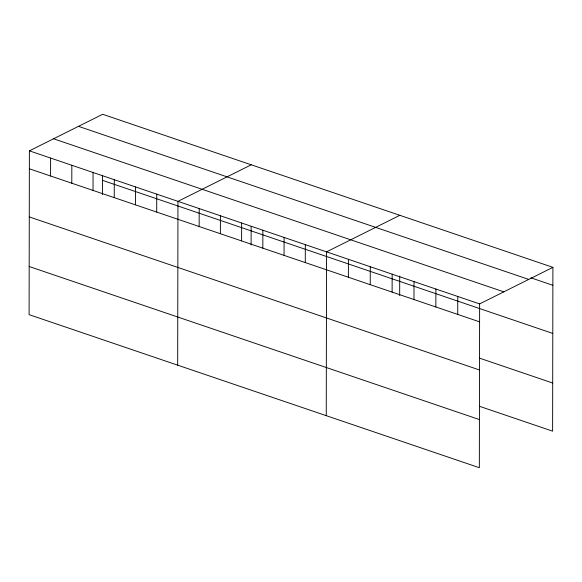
<?xml version="1.0" encoding="UTF-8"?>
<svg xmlns="http://www.w3.org/2000/svg" width="582" height="582" viewBox="0 0 582 582"><rect width="100%" height="100%" fill="white"/><g stroke="black" fill="none" stroke-linecap="round" stroke-linejoin="round"><path stroke-width="0.87" d="M552.9 267.349L102.665 114.283L29.384 150.84L29.1 314.651L479.335 467.717L479.626 303.906L552.9 267.349L552.616 431.16L479.437 406.287M50.583 175.997L50.612 158.049M71.804 183.206L71.833 165.266M93.033 190.423L93.062 172.483M102.527 194.534L102.556 175.91M114.254 197.64L114.29 179.7M135.482 204.857L135.511 186.917M156.711 212.074L156.74 194.133M177.677 365.161L177.961 201.35L251.242 164.801M199.16 226.507L199.19 208.567M220.382 233.724L220.418 215.784M241.61 240.941L241.639 222.993M251.104 245.044L251.133 226.42M262.831 248.15L262.868 230.21M284.06 255.367L284.089 237.427M305.288 262.584L305.317 244.644M326.255 415.672L326.546 251.861L399.819 215.311M348.378 277.236L348.414 259.296M370.247 284.671L370.283 266.731M392.115 292.106L392.152 274.166M399.681 295.561L399.71 276.043M413.984 299.541L414.02 281.601M435.853 306.976L435.889 289.036M457.721 314.411L457.758 296.471M531.002 277.861L552.871 285.296M78.483 126.345L528.718 279.411M53.566 138.778L503.801 291.844M29.384 150.84L479.626 303.906M102.548 180.362L552.784 333.428M29.355 168.78L479.59 321.846M479.524 358.148L552.696 383.029M29.267 216.919L479.51 369.985M29.187 266.512L479.423 419.578"/></g></svg>
